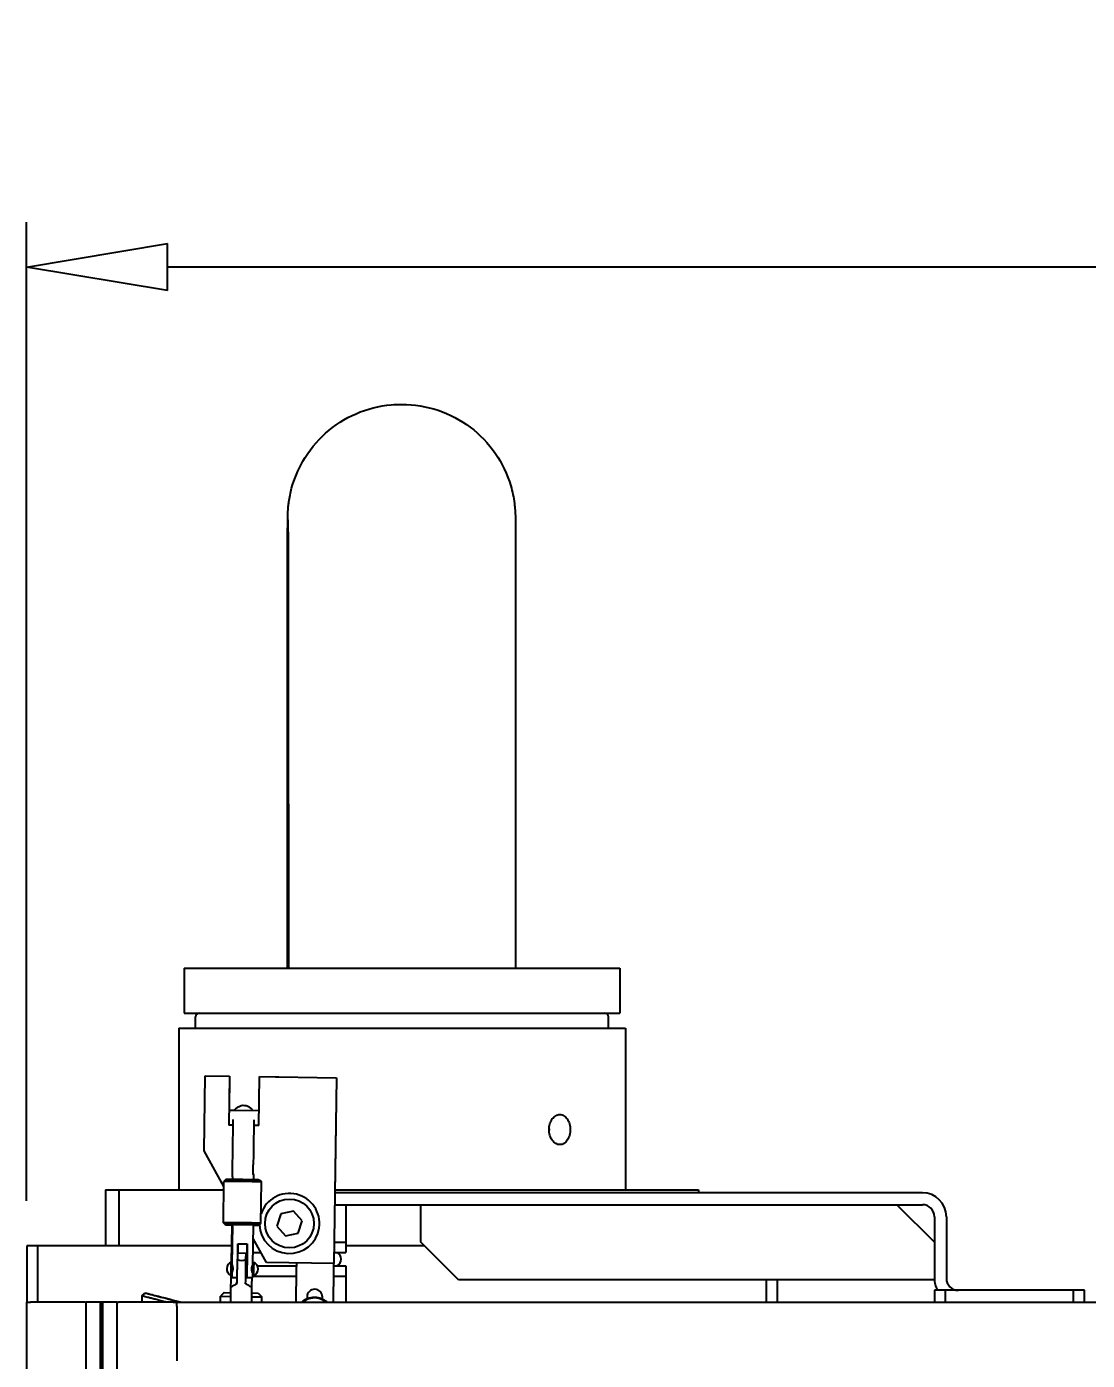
# Model space of a CAD drawing. Header units: millimetres. Extents: x 0 to 7722, y 0 to 5460.
# Drawn here: x 3667.1 to 3949.7, y 2519.4 to 2874.7 of the extents above; entities that cross this region are included whole.
import ezdxf

# ---------------------------------------------------------------- set-up
doc = ezdxf.new("R2010")
doc.units = ezdxf.units.MM
doc.header["$LTSCALE"] = 5
doc.layers.get('0').update_dxf_attribs({"linetype": 'CONTINUOUS'})
doc.layers.get('Defpoints').update_dxf_attribs({"linetype": 'CONTINUOUS'})
doc.styles.add('DIM', font='romans.shx', dxfattribs={"width": 0.85})
doc.dimstyles.new('KOCPSM$0', dxfattribs={"dimtxt": 3, "dimasz": 2.5, "dimexe": 0.8, "dimexo": 0.8, "dimgap": 0.8, "dimtad": 1, "dimdsep": 46, "dimtxsty": 'DIM', "dimblk": 'CLOSEDBLANK', "dimcen": 0, "dimclrd": 4, "dimclre": 4, "dimclrt": 7, "dimazin": 2, "dimtfac": 1, "dimtmove": 0, "dimatfit": 3, "dimldrblk": 'CLOSEDBLANK', "dimfxl": 1, "dimarcsym": 0})

# ---------------------------------------------------------------- blocks, each defined once
blk = doc.blocks.new('_ClosedBlank')
at = {"color": 0, "linetype": 'ByBlock', "lineweight": -2}
for p, q in [((-1, 0.1667), (0, 0)), ((-1, 0.1667), (-1, -0.1667)), ((0, 0), (-1, -0.1667))]:
    blk.add_line(p, q, dxfattribs=at)
blk = doc.blocks.new('*D16')
at = {"color": 4, "linetype": 'ByBlock', "lineweight": -2, "transparency": 16777216}
for p, q in [((3667.13, 2561.89), (3667.13, 2822.65)), ((4362.13, 2546.89), (4362.13, 2822.65)), ((4324.63, 2810.65), (3704.63, 2810.65))]:
    blk.add_line(p, q, dxfattribs=at)
at = {"layer": 'Defpoints', "color": 0, "transparency": 16777216}
for p in [(3667.13, 2810.65), (3667.13, 2549.89), (4362.13, 2534.89)]:
    blk.add_point(p, dxfattribs=at)
at = {"color": 4, "lineweight": -2, "transparency": 16777216, "xscale": 37.5, "yscale": 37.5, "zscale": 37.5, "rotation": 180}
blk.add_blockref('_ClosedBlank', (3667.13, 2810.65), dxfattribs=at)
at = {"color": 4, "lineweight": -2, "transparency": 16777216, "xscale": 37.5, "yscale": 37.5, "zscale": 37.5}
blk.add_blockref('_ClosedBlank', (4362.13, 2810.65), dxfattribs=at)
at = {"color": 7, "transparency": 16777216, "insert": (4014.63, 2845.15), "char_height": 45, "attachment_point": 5, "style": 'DIM'}
blk.add_mtext('695', dxfattribs=at)

msp = doc.modelspace()

# ---------------------------------------------------------------- linework, layer by layer
for p, q in [((3766.926, 2774.084), (3767.07, 2774.084)), ((3736.614, 2623.894), (3736.614, 2667.634)), ((3736.882, 2667.634), (3736.882, 2623.894)), ((3797.382, 2667.634), (3797.382, 2623.894)), ((3709.132, 2623.894), (3825.132, 2623.894)), ((3709.132, 2623.894), (3709.132, 2611.894)), ((3825.132, 2623.894), (3825.132, 2611.894)), ((3709.132, 2611.894), (3825.132, 2611.894)), ((3707.632, 2607.894), (3826.632, 2607.894)), ((3707.632, 2607.894), (3707.632, 2564.894)), ((3712.132, 2607.894), (3712.132, 2610.894)), ((3822.132, 2607.894), (3822.132, 2610.894)), ((3826.632, 2607.894), (3826.632, 2564.894)), ((3714.393, 2575.205), (3714.666, 2595.203)), ((3714.666, 2595.203), (3721.165, 2595.115)), ((3714.681, 2595.212), (3721.18, 2595.121)), ((3714.681, 2595.203), (3714.681, 2595.212)), ((3721.165, 2595.115), (3720.988, 2582.116)), ((3721.18, 2595.121), (3721.054, 2586.115)), ((3728.987, 2582.007), (3729.164, 2595.006)), ((3729.164, 2595.006), (3749.662, 2594.727)), ((3729.179, 2595.009), (3737.671, 2594.89)), ((3729.179, 2595.006), (3729.179, 2595.009)), ((3749.662, 2594.727), (3748.988, 2545.231)), ((3749.677, 2594.722), (3749.248, 2564.094)), ((3749.662, 2594.722), (3749.677, 2594.722)), ((3721.042, 2586.115), (3729.042, 2586.007)), ((3721.054, 2586.122), (3722.601, 2586.1)), ((3727.28, 2586.035), (3729.042, 2586.01)), ((3722.136, 2582.1), (3720.988, 2582.116)), ((3728.987, 2582.007), (3727.636, 2582.025)), ((3719.664, 2565.782), (3714.393, 2575.205)), ((3721.949, 2568.352), (3721.993, 2571.551)), ((3727.626, 2568.764), (3727.447, 2568.767)), ((3727.458, 2568.96), (3727.492, 2571.477)), ((3688.132, 2564.894), (3691.741, 2564.894)), ((3688.132, 2564.894), (3688.132, 2549.894)), ((3691.741, 2564.894), (3719.652, 2564.894)), ((3691.741, 2549.894), (3691.741, 2564.894)), ((3719.532, 2556.084), (3719.682, 2567.083)), ((3720.189, 2567.576), (3719.682, 2567.083)), ((3721.949, 2568.352), (3721.939, 2567.59)), ((3729.187, 2567.454), (3729.68, 2566.947)), ((3729.531, 2555.948), (3729.681, 2566.947)), ((3749.26, 2564.894), (3846.132, 2564.894)), ((3846.132, 2564.894), (3846.132, 2564.094)), ((3905.732, 2564.094), (3749.245, 2564.094)), ((3734.811, 2558.465), (3733.745, 2555.169)), ((3738.199, 2559.189), (3734.811, 2558.465)), ((3740.52, 2556.618), (3738.199, 2559.189)), ((3749.202, 2560.894), (3752.132, 2560.894)), ((3752.132, 2560.894), (3752.132, 2550.894)), ((3752.132, 2560.894), (3905.732, 2560.894)), ((3772.132, 2550.894), (3772.132, 2560.894)), ((3898.932, 2560.894), (3908.932, 2550.894)), ((3720.025, 2555.577), (3719.532, 2556.084)), ((3721.773, 2555.516), (3721.638, 2545.605)), ((3721.975, 2555.575), (3721.83, 2544.903)), ((3727.475, 2555.494), (3727.329, 2544.828)), ((3729.024, 2555.455), (3729.531, 2555.948)), ((3733.745, 2555.169), (3736.066, 2552.598)), ((3739.454, 2553.322), (3740.52, 2556.618)), ((3908.932, 2557.694), (3908.932, 2541.294)), ((3912.132, 2557.694), (3912.132, 2541.294)), ((3727.412, 2550.894), (3727.992, 2550.894)), ((3731.022, 2545.476), (3727.426, 2551.905)), ((3736.066, 2552.598), (3739.454, 2553.322)), ((3749.066, 2550.894), (3752.132, 2550.894)), ((3752.132, 2550.894), (3752.132, 2548.144)), ((3782.132, 2540.894), (3772.132, 2550.894)), ((3667.132, 2549.894), (3667.132, 2534.894)), ((3670.132, 2549.894), (3667.132, 2549.894)), ((3670.132, 2534.894), (3670.132, 2549.894)), ((3721.697, 2549.894), (3670.132, 2549.894)), ((3723.349, 2546.299), (3723.406, 2550.497)), ((3723.373, 2548.04), (3725.573, 2548.01)), ((3723.473, 2548.038), (3723.506, 2550.495)), ((3723.473, 2548.038), (3723.506, 2550.495)), ((3725.549, 2546.28), (3725.573, 2548.01)), ((3725.806, 2550.464), (3725.754, 2546.638)), ((3725.906, 2550.463), (3725.783, 2541.465)), ((3725.824, 2544.431), (3725.906, 2550.463)), ((3725.829, 2544.798), (3725.906, 2550.463)), ((3725.906, 2550.463), (3725.829, 2544.798)), ((3727.374, 2548.144), (3729.53, 2548.144)), ((3749.028, 2548.144), (3752.132, 2548.144)), ((3773.132, 2549.894), (3752.132, 2549.894)), ((3721.846, 2544.852), (3721.629, 2544.855)), ((3723.249, 2546.312), (3723.212, 2543.56)), ((3723.25, 2546.352), (3723.249, 2546.312)), ((3725.512, 2543.529), (3725.549, 2546.28)), ((3725.829, 2544.798), (3725.529, 2544.802)), ((3725.754, 2546.638), (3725.554, 2546.64)), ((3727.629, 2544.774), (3727.312, 2544.778)), ((3728.606, 2544.644), (3738.979, 2544.644)), ((3748.988, 2545.231), (3731.022, 2545.476)), ((3738.989, 2545.367), (3738.962, 2543.368)), ((3748.961, 2543.231), (3748.988, 2545.231)), ((3748.98, 2544.644), (3752.132, 2544.644)), ((3752.132, 2544.644), (3752.132, 2541.894)), ((3721.822, 2542.853), (3721.602, 2542.856)), ((3721.801, 2542.803), (3721.784, 2541.553)), ((3725.802, 2542.798), (3725.502, 2542.803)), ((3725.783, 2541.465), (3725.784, 2541.487)), ((3725.784, 2541.487), (3725.806, 2543.143)), ((3725.784, 2541.532), (3725.801, 2542.798)), ((3725.784, 2541.51), (3725.802, 2542.798)), ((3725.784, 2541.51), (3725.784, 2541.532)), ((3727.601, 2542.774), (3727.281, 2542.778)), ((3727.301, 2542.728), (3727.284, 2541.478)), ((3727.289, 2541.894), (3738.942, 2541.894)), ((3727.289, 2541.894), (3738.942, 2541.894)), ((3738.962, 2543.368), (3738.847, 2534.894)), ((3748.848, 2534.894), (3748.961, 2543.231)), ((3748.943, 2541.894), (3752.132, 2541.894)), ((3748.943, 2541.894), (3752.132, 2541.894)), ((3752.132, 2541.894), (3752.132, 2534.894)), ((3908.932, 2540.894), (3782.132, 2540.894)), ((3864.132, 2540.894), (3864.132, 2534.894)), ((3867.132, 2534.894), (3867.132, 2540.894)), ((3908.932, 2541.294), (3908.932, 2540.894)), ((3697.826, 2536.611), (3697.803, 2534.894)), ((3699.376, 2537.215), (3699.376, 2537.234)), ((3718.745, 2534.894), (3718.767, 2536.492)), ((3719.78, 2537.478), (3718.767, 2536.492)), ((3718.767, 2536.492), (3721.515, 2536.454)), ((3719.78, 2537.478), (3721.528, 2537.454)), ((3727.028, 2537.379), (3728.779, 2537.356)), ((3728.779, 2537.356), (3729.766, 2536.342)), ((3911.932, 2538.094), (3908.932, 2538.094)), ((3908.932, 2538.094), (3908.932, 2534.894)), ((3911.932, 2534.894), (3911.932, 2538.094)), ((3945.932, 2538.094), (3911.932, 2538.094)), ((3948.932, 2538.094), (3945.932, 2538.094)), ((3945.932, 2538.094), (3945.932, 2534.894)), ((3948.932, 2534.894), (3948.932, 2538.094)), ((3667.132, 2534.894), (3668.132, 2534.894)), ((3667.132, 1299.894), (3667.132, 2534.894)), ((3682.682, 2534.894), (3668.132, 2534.894)), ((3682.682, 2534.894), (3682.982, 2534.894)), ((3686.828, 2534.894), (3682.982, 2534.894)), ((3682.982, 1299.894), (3682.982, 2534.894)), ((3687.132, 2534.894), (3686.828, 2534.894)), ((3686.828, 1299.894), (3686.828, 2534.894)), ((3687.437, 2534.894), (3687.132, 2534.894)), ((3687.132, 1299.894), (3687.132, 2534.894)), ((3691.282, 2534.894), (3687.437, 2534.894)), ((3687.437, 1299.894), (3687.437, 2534.894)), ((3691.282, 2534.894), (3691.582, 2534.894)), ((3691.282, 1299.894), (3691.282, 2534.894)), ((3706.132, 2534.894), (3691.582, 2534.894)), ((3706.132, 2534.894), (3707.132, 2534.894)), ((3707.132, 2534.894), (4322.132, 2534.894)), ((3707.132, 2533.894), (3707.132, 2534.894)), ((3707.132, 2533.894), (3707.132, 2519.344)), ((3727.014, 2536.38), (3729.766, 2536.342)), ((3729.746, 2534.894), (3729.766, 2536.342)), ((3741.817, 2536.328), (3741.81, 2535.839)), ((3745.909, 2535.783), (3745.916, 2536.272))]:
    msp.add_line(p, q)
msp.add_circle((3737.132, 2555.894), 6.5)
for centre, radius, start, end in [((3713.132, 2610.894), 1, 90, 180), ((3821.132, 2610.894), 1, 0, 90), ((3737.132, 2555.894), 8, 182.3418, 161.06175), ((3905.732, 2557.694), 6.4, 0, 90), ((3905.732, 2557.694), 3.2, 0, 90), ((3748.882, 2546.394), 2, 298.95502, 61.04498), ((3722.292, 2543.846), 1.876, 110.34195, 248.0979), ((3726.939, 2543.783), 1.876, 290.34195, 68.0979), ((3915.332, 2541.294), 6.4, 180, 210), ((3915.332, 2541.294), 3.2, 180, 270), ((3743.866, 2536.3), 2.05, 359.21994, 179.21994)]:
    msp.add_arc(centre, radius, start, end)
for centre, major_axis, ratio, start_param, end_param in [((3803.548, 2580.894), (0, -4), 0.7071068, 1.3900972, 1.7514955), ((3724.9, 2568.435), (-2.75, 0.038), 0.9140747, 3.2882444, 3.5255702), ((3373.283, 2569.05), (354.307, -5.032), 0.9972993, 0.0098831, 0.0134305), ((3724.681, 2567.015), (5, -0.068), 0.0105694, 0, 3.1415927), ((3724.688, 2567.515), (4.5, -0.061), 0.0105694, 0.0105702, 3.1310225), ((3724.699, 2568.314), (-2.75, 0.038), 0.8897844, 0.0001662, 0.0002095), ((3724.531, 2556.016), (-5, 0.068), 0.0105694, 3.1310225, 6.2937555), ((3724.525, 2555.516), (-4.5, 0.061), 0.0105694, 2.285718, 7.2515303), ((3724.525, 2555.516), (-3.4, 0.046), 0.0105694, 2.6212536, 7.005925), ((3724.656, 2550.514), (2.75, -0.037), 0.0137558, 4.2405704, 5.184294), ((3721.616, 2543.856), (0.024, 1.75), 0.0000432, 3.1415759, 6.2832019), ((3723.209, 2543.394), (-0.214, -15.747), 0.0000432, 1.3441983, 1.5813659), ((3724.433, 2548.767), (-2.75, 0.043), 0.9893747, 1.1414196, 2.0043052), ((3725.815, 2543.798), (0.014, 1.05), 0.0000432, 4.0380684, 5.3591123), ((3727.615, 2543.774), (-0.024, -1.75), 0.0000432, 5.3206346, 10.3873287), ((3727.615, 2543.774), (-0.014, -1), 0.0000432, 0.0004499, 3.1420426), ((3724.534, 2541.516), (-2.75, 0.037), 0.0137558, 0, 1.057707), ((3723.209, 2543.394), (0.146, 10.751), 0.0000432, 4.3770728, 4.5354337), ((3725.509, 2543.362), (0.214, 15.747), 0.0000432, 4.4857909, 4.7229586), ((3724.534, 2541.516), (2.75, -0.037), 0.0137558, 5.184294, 6.2831853), ((3724.534, 2541.516), (-1.5, 0.02), 0.0137222, 3.7272357, 3.7273221)]:
    msp.add_ellipse(centre, major_axis=major_axis, ratio=ratio, start_param=start_param, end_param=end_param)
for points, knots in [([(3736.614, 2667.634), (3736.614, 2675.876), (3736.615, 2684.224), (3736.619, 2699.702), (3736.622, 2707.042), (3736.63, 2719.979), (3736.635, 2725.735), (3736.646, 2734.965), (3736.652, 2738.547), (3736.662, 2742.006), (3736.665, 2742.844), (3736.671, 2743.747), (3736.669, 2743.878), (3736.681, 2744.455), (3736.683, 2744.548), (3736.69, 2744.804), (3736.696, 2744.965), (3736.711, 2745.32), (3736.72, 2745.49), (3736.753, 2746.031), (3736.785, 2746.438), (3736.867, 2747.262), (3736.919, 2747.689), (3737.153, 2749.326), (3737.402, 2750.536), (3738.4, 2754.231), (3739.412, 2756.672), (3742.31, 2761.706), (3744.385, 2764.261), (3749.176, 2768.539), (3751.952, 2770.313), (3757.848, 2772.868), (3761.041, 2773.679), (3765.134, 2774.044), (3766.03, 2774.084), (3766.926, 2774.084)], [0, 0, 0, 0, 2.4726977, 2.4726977, 4.900807, 4.900807, 7.3311749, 7.3311749, 9.7640211, 9.7640211, 10.9788408, 10.9788408, 11.6283767, 11.6283767, 11.7293952, 11.7293952, 11.8187542, 11.8187542, 11.8804338, 11.8804338, 12.0043799, 12.0043799, 12.134136, 12.134136, 12.5030476, 12.5030476, 13.2827275, 13.2827275, 14.2457304, 14.2457304, 15.2095149, 15.2095149, 16.1733943, 16.1733943, 16.4420653, 16.4420653, 16.4420653, 16.4420653]), ([(3767.07, 2774.084), (3770.34, 2774.084), (3773.652, 2773.539), (3779.792, 2771.466), (3782.705, 2769.929), (3787.836, 2766.064), (3790.118, 2763.687), (3793.775, 2758.403), (3795.194, 2755.429), (3796.544, 2750.827), (3796.871, 2749.26), (3797.149, 2747.104), (3797.208, 2746.496), (3797.258, 2745.784), (3797.268, 2745.633), (3797.282, 2745.376), (3797.287, 2745.267), (3797.298, 2745.012), (3797.303, 2744.883), (3797.31, 2744.667), (3797.312, 2744.581), (3797.317, 2744.385), (3797.318, 2744.301), (3797.323, 2744.039), (3797.324, 2743.916), (3797.329, 2743.361), (3797.331, 2742.853), (3797.342, 2739.988), (3797.349, 2736.025), (3797.361, 2725.963), (3797.366, 2720.173), (3797.374, 2707.186), (3797.377, 2699.84), (3797.381, 2684.316), (3797.382, 2675.921), (3797.382, 2667.634)], [0, 0, 0, 0, 0.9809873, 0.9809873, 1.9442535, 1.9442535, 2.9081544, 2.9081544, 3.8720006, 3.8720006, 4.3476471, 4.3476471, 4.5291409, 4.5291409, 4.5798145, 4.5798145, 4.6218827, 4.6218827, 4.6885173, 4.6885173, 4.7608436, 4.7608436, 4.8864379, 4.8864379, 5.2074709, 5.2074709, 6.1707535, 6.1707535, 9.0612054, 9.0612054, 11.5146333, 11.5146333, 13.9471647, 13.9471647, 16.4332689, 16.4332689, 16.4332689, 16.4332689]), ([(3736.882, 2667.634), (3736.882, 2675.865), (3736.881, 2684.203), (3736.877, 2699.66), (3736.874, 2706.99), (3736.866, 2719.904), (3736.861, 2725.648), (3736.85, 2734.839), (3736.844, 2738.407), (3736.835, 2741.759), (3736.832, 2742.572), (3736.828, 2743.176), (3736.827, 2743.296), (3736.827, 2743.296)], [0, 0, 0, 0, 2.4695038, 2.4695038, 4.8943192, 4.8943192, 7.3200832, 7.3200832, 9.7432717, 9.7432717, 10.9332734, 10.9332734, 11.393984, 11.393984, 11.393984, 11.393984]), ([(3722.597, 2586.094), (3722.669, 2586.207), (3722.748, 2586.314), (3723.025, 2586.636), (3723.253, 2586.829), (3723.754, 2587.13), (3724.032, 2587.242), (3724.602, 2587.37), (3724.901, 2587.388), (3725.482, 2587.33), (3725.772, 2587.254), (3726.306, 2587.016), (3726.556, 2586.852), (3726.971, 2586.475), (3727.145, 2586.262), (3727.283, 2586.031)], [2.23219665, 2.23219665, 2.23219665, 2.23219665, 2.27193277, 2.27193277, 2.35953789, 2.35953789, 2.4471636, 2.4471636, 2.53478859, 2.53478859, 2.62241361, 2.62241361, 2.71003862, 2.71003862, 2.79065802, 2.79065802, 2.79065802, 2.79065802]), ([(3721.993, 2571.551), (3722.012, 2572.983), (3722.032, 2574.431), (3722.068, 2577.111), (3722.086, 2578.379), (3722.116, 2580.608), (3722.129, 2581.597), (3722.146, 2582.846), (3722.152, 2583.245), (3722.156, 2583.573)], [0, 0, 0, 0, 0.4296784, 0.4296784, 0.8515946, 0.8515946, 1.2737862, 1.2737862, 1.5205313, 1.5205313, 1.5205313, 1.5205313]), ([(3727.655, 2583.499), (3727.652, 2583.251), (3727.648, 2582.962), (3727.634, 2581.902), (3727.621, 2580.963), (3727.592, 2578.813), (3727.575, 2577.577), (3727.54, 2574.965), (3727.52, 2573.557), (3727.498, 2571.927), (3727.495, 2571.702), (3727.492, 2571.477)], [3.4736762, 3.4736762, 3.4736762, 3.4736762, 3.6607027, 3.6607027, 4.0827547, 4.0827547, 4.5049844, 4.5049844, 4.9271894, 4.9271894, 4.9947992, 4.9947992, 4.9947992, 4.9947992]), ([(3809.205, 2576.894), (3808.85, 2576.894), (3808.466, 2576.994), (3807.751, 2577.402), (3807.421, 2577.71), (3806.895, 2578.42), (3806.664, 2578.87), (3806.358, 2579.855), (3806.282, 2580.391), (3806.282, 2581.396), (3806.358, 2581.932), (3806.664, 2582.917), (3806.895, 2583.367), (3807.421, 2584.077), (3807.751, 2584.385), (3808.466, 2584.793), (3808.85, 2584.894), (3809.205, 2584.894)], [-1.8086814, -1.8086814, -1.8086814, -1.8086814, -1.657958, -1.657958, -1.5072346, -1.5072346, -1.3565111, -1.3565111, -1.2057876, -1.2057876, -1.0550641, -1.0550641, -0.9043406, -0.9043406, -0.7536172, -0.7536172, -0.6028938, -0.6028938, -0.6028938, -0.6028938]), ([(3809.205, 2584.894), (3809.561, 2584.894), (3809.934, 2584.793), (3810.613, 2584.385), (3810.919, 2584.077), (3811.397, 2583.367), (3811.602, 2582.917), (3811.873, 2581.932), (3811.939, 2581.396), (3811.939, 2580.894), (3811.939, 2580.391), (3811.873, 2579.855), (3811.602, 2578.87), (3811.397, 2578.42), (3810.919, 2577.71), (3810.613, 2577.402), (3809.934, 2576.994), (3809.561, 2576.894), (3809.205, 2576.894)], [-0.6028938, -0.6028938, -0.6028938, -0.6028938, -0.4521704, -0.4521704, -0.301447, -0.301447, -0.1507235, -0.1507235, 0, 0, 0, 0.1507235, 0.1507235, 0.301447, 0.301447, 0.4521704, 0.4521704, 0.6028938, 0.6028938, 0.6028938, 0.6028938]), ([(3721.83, 2544.903), (3721.83, 2544.901), (3721.84, 2544.872), (3721.877, 2544.76), (3721.903, 2544.678), (3721.952, 2544.489), (3721.979, 2544.371), (3722.016, 2544.111), (3722.026, 2543.969), (3722.024, 2543.836), (3722.022, 2543.702), (3722.008, 2543.562), (3721.964, 2543.305), (3721.935, 2543.19), (3721.88, 2543.008), (3721.852, 2542.929), (3721.812, 2542.826), (3721.801, 2542.801), (3721.801, 2542.803)], [-0.15998459, -0.15998459, -0.15998459, -0.15998459, -0.12000499, -0.12000499, -0.0800254, -0.0800254, -0.0400127, -0.0400127, 0, 0, 0, 0.0400127, 0.0400127, 0.0800254, 0.0800254, 0.12000499, 0.12000499, 0.15998459, 0.15998459, 0.15998459, 0.15998459]), ([(3727.301, 2542.728), (3727.301, 2542.726), (3727.29, 2542.751), (3727.254, 2542.856), (3727.227, 2542.935), (3727.178, 2543.118), (3727.151, 2543.235), (3727.114, 2543.492), (3727.105, 2543.633), (3727.107, 2543.766), (3727.108, 2543.9), (3727.122, 2544.041), (3727.166, 2544.3), (3727.196, 2544.418), (3727.25, 2544.605), (3727.278, 2544.687), (3727.318, 2544.797), (3727.329, 2544.826), (3727.329, 2544.828)], [-0.15998459, -0.15998459, -0.15998459, -0.15998459, -0.12000499, -0.12000499, -0.0800254, -0.0800254, -0.0400127, -0.0400127, 0, 0, 0, 0.0400127, 0.0400127, 0.0800254, 0.0800254, 0.12000499, 0.12000499, 0.1599727, 0.1599727, 0.1599727, 0.1599727]), ([(3721.527, 2537.455), (3721.532, 2537.791), (3721.537, 2538.134), (3721.557, 2539.634), (3721.574, 2540.867), (3721.591, 2542.106)], [3.92204262, 3.92204262, 3.92204262, 3.92204262, 4.03444685, 4.03444685, 4.40720089, 4.40720089, 4.40720089, 4.40720089]), ([(3727.082, 2541.467), (3727.071, 2540.616), (3727.059, 2539.775), (3727.048, 2538.929), (3727.047, 2538.89), (3727.047, 2538.85)], [0.17334352, 0.17334352, 0.17334352, 0.17334352, 0.42967845, 0.42967845, 0.44223741, 0.44223741, 0.44223741, 0.44223741]), ([(3704.486, 2534.894), (3704.329, 2534.934), (3704.174, 2534.974), (3703.523, 2535.142), (3703.05, 2535.264), (3702.162, 2535.493), (3701.746, 2535.6), (3700.974, 2535.799), (3700.617, 2535.891), (3699.967, 2536.059), (3699.673, 2536.134), (3699.149, 2536.27), (3698.918, 2536.329), (3698.522, 2536.431), (3698.357, 2536.474), (3698.092, 2536.542), (3697.992, 2536.568), (3697.859, 2536.602), (3697.826, 2536.611), (3697.826, 2536.611)], [1.7905563, 1.7905563, 1.7905563, 1.7905563, 1.8580922, 1.8580922, 2.0779679, 2.0779679, 2.2958569, 2.2958569, 2.5123451, 2.5123451, 2.7271104, 2.7271104, 2.9410122, 2.9410122, 3.1536549, 3.1536549, 3.3661113, 3.3661113, 3.5775209, 3.5775209, 3.5775209, 3.5775209]), ([(3698.641, 2537.404), (3698.755, 2537.375), (3698.924, 2537.331), (3700.161, 2537.012), (3702.177, 2536.492), (3704.882, 2535.795), (3707.112, 2535.22), (3708.333, 2534.905), (3708.378, 2534.894)], [0.034603344, 0.034603344, 0.034603344, 0.034603344, 0.038866921, 0.043130498, 0.047429926, 0.051729354, 0.056079796, 0.056245403, 0.056245403, 0.056245403, 0.056245403]), ([(3699.376, 2537.234), (3699.388, 2537.231), (3699.511, 2537.199), (3700.005, 2537.072), (3700.405, 2536.969), (3701.961, 2536.568), (3703.462, 2536.181), (3706.295, 2535.45), (3707.339, 2535.181), (3708.454, 2534.894)], [0.000001, 0.000001, 0.000001, 0.000001, 0.3747159, 0.3747159, 0.7965174, 0.7965174, 1.6159303, 1.6159303, 2.0324316, 2.0324316, 2.0324316, 2.0324316]), ([(3721.493, 2534.894), (3721.505, 2535.747), (3721.518, 2536.696), (3721.537, 2538.097), (3721.543, 2538.507), (3721.548, 2538.924)], [4.0584674, 4.0584674, 4.0584674, 4.0584674, 4.39129523, 4.39129523, 4.52428204, 4.52428204, 4.52428204, 4.52428204]), ([(3723.161, 2539.856), (3722.864, 2539.688), (3722.558, 2539.514), (3722.099, 2539.251), (3721.873, 2539.121), (3721.626, 2538.975), (3721.548, 2538.928), (3721.548, 2538.924), (3721.548, 2538.924), (3721.548, 2538.924)], [-1.65552883, -1.65552883, -1.65552883, -1.65552883, -1.54327068, -1.54327068, -1.42468101, -1.42468101, -1.31689724, -1.31689724, -1.31688376, -1.31688376, -1.31688376, -1.31688376]), ([(3727.048, 2538.849), (3727.048, 2538.853), (3726.972, 2538.902), (3726.729, 2539.055), (3726.506, 2539.191), (3726.054, 2539.467), (3725.753, 2539.649), (3725.461, 2539.825)], [-0.47062883, -0.47062883, -0.47062883, -0.47062883, -0.36285854, -0.36285854, -0.24426887, -0.24426887, -0.13201072, -0.13201072, -0.13201072, -0.13201072]), ([(3727.048, 2538.849), (3727.029, 2537.501), (3727.012, 2536.218), (3726.996, 2535.028), (3726.995, 2534.961), (3726.994, 2534.894)], [0, 0, 0, 0, 0.42969537, 0.42969537, 0.45578926, 0.45578926, 0.45578926, 0.45578926]), ([(3740.373, 2534.894), (3740.597, 2535.105), (3740.841, 2535.294), (3741.648, 2535.812), (3742.26, 2536.053), (3743.22, 2536.228), (3743.545, 2536.255), (3744.19, 2536.246), (3744.51, 2536.21), (3745.374, 2536.029), (3745.901, 2535.821), (3746.657, 2535.365), (3746.915, 2535.173), (3747.176, 2534.936), (3747.199, 2534.915), (3747.222, 2534.894)], [-1.17114202, -1.17114202, -1.17114202, -1.17114202, -1.0787479, -1.0787479, -0.88329058, -0.88329058, -0.78596454, -0.78596454, -0.68965085, -0.68965085, -0.52091969, -0.52091969, -0.42464993, -0.42464993, -0.41526624, -0.41526624, -0.41526624, -0.41526624]), ([(3746.923, 2534.894), (3746.896, 2534.917), (3746.319, 2535.401), (3744.968, 2536.076), (3743.127, 2536.099), (3741.757, 2535.64), (3741.072, 2535.222), (3740.732, 2534.945), (3740.673, 2534.894)], [0.0042319742, 0.0042319742, 0.0042319742, 0.0042319742, 0.0043398536, 0.0065097803, 0.0086797071, 0.0097646705, 0.0108496339, 0.0110886208, 0.0110886208, 0.0110886208, 0.0110886208])]:
    msp.add_open_spline(points, degree=3, knots=knots)
for points in [[(3721.83, 2544.903), (3721.83, 2544.903), (3721.83, 2544.903), (3721.83, 2544.903)], [(3721.801, 2542.803), (3721.801, 2542.804), (3721.808, 2542.821), (3721.819, 2542.853)], [(3727.284, 2542.778), (3727.295, 2542.746), (3727.301, 2542.73), (3727.301, 2542.728)], [(3697.826, 2536.611), (3698.098, 2536.875), (3698.37, 2537.139), (3698.641, 2537.404)]]:
    msp.add_open_spline(points, degree=3)

# ---------------------------------------------------------------- dimensions: what is measured, and where the dimension line sits
dim = msp.add_linear_dim(base=(3667.132, 2810.651), p1=(4362.132, 2534.894), p2=(3667.132, 2549.894), dimstyle='KOCPSM$0', override={"dimscale": 15, "dimfxl": 0.8, "dimarcsym": 1})
dim.commit()
dim.dimension.update_dxf_attribs({"geometry": '*D16', "text_midpoint": (4014.632, 2845.151)})

doc.saveas('drawing.dxf')
